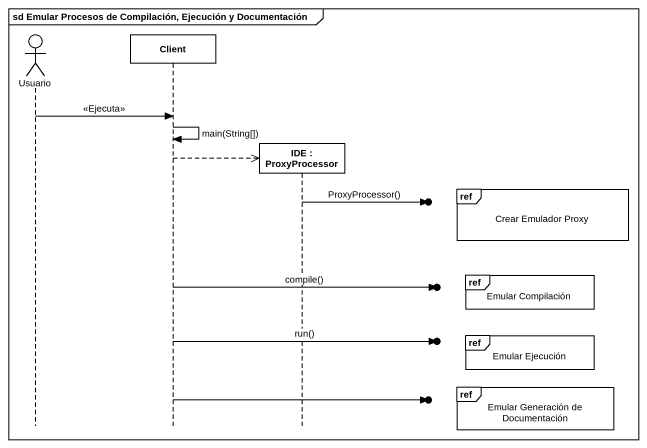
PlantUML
@startuml
mainframe sd Emular Procesos de Compilación, Ejecución y Documentación
hide footbox
actor Usuario
participant Client
participant "IDE : ProxyProcessor" as IDE

Usuario -> Client : <<Ejecuta>>
Client -> Client : main(String[])
Client -->> IDE **
ref over IDE : Crear Emulador Proxy
IDE ->o] : ProxyProcessor()
ref over IDE : Emular Compilación
Client ->o] : compile()
ref over IDE : Emular Ejecución
Client ->o] : run()
ref over IDE : Emular Generación de Documentación
Client ->o]
@enduml
